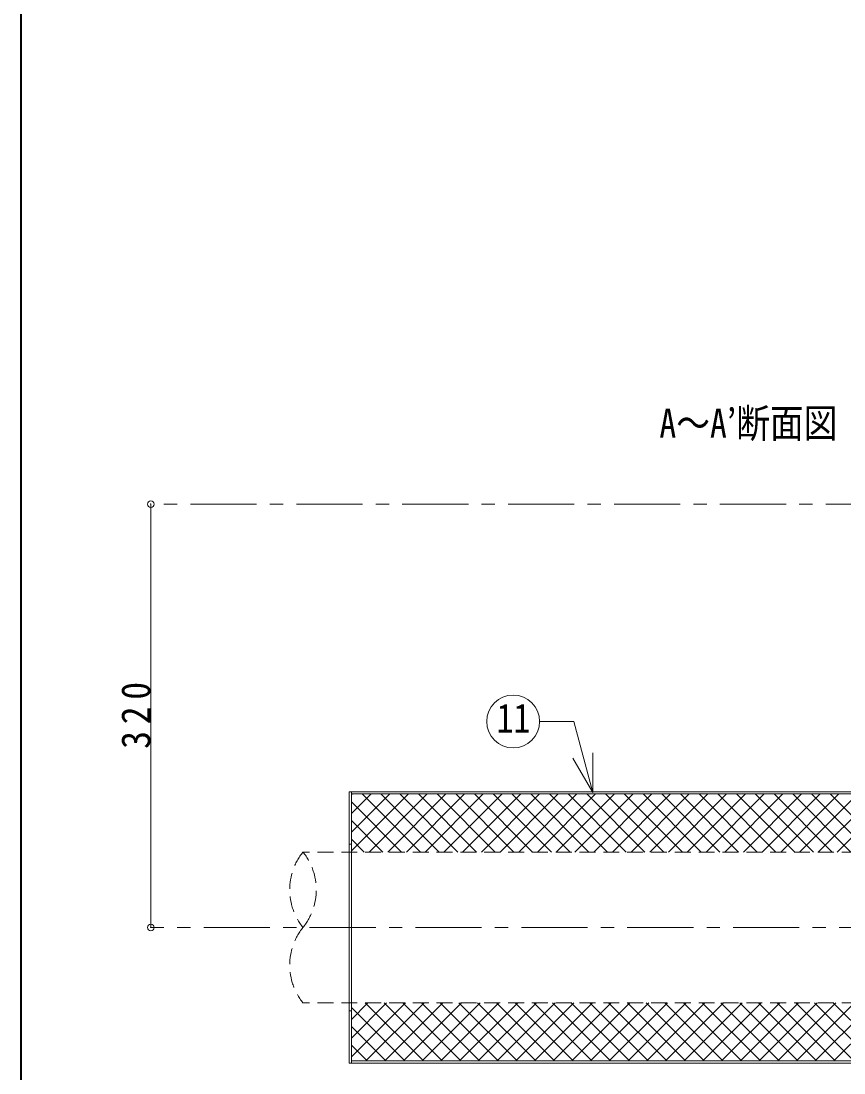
# Model space of a CAD drawing. Units: millimetres at full size, sheet at 1:10; details may follow other scales. Extents: x -2114 to 1936, y -1399 to 1411.
# Drawn here: x -2114 to -1492, y -569 to 227 of the extents above; entities that cross this region are included whole.
import ezdxf
from ezdxf.enums import TextEntityAlignment as Align

# ---------------------------------------------------------------- set-up
doc = ezdxf.new("R2010")
doc.units = ezdxf.units.MM
doc.header["$LTSCALE"] = 10
doc.header["$PDMODE"] = 32
doc.header["$PDSIZE"] = 5
doc.linetypes.add('CHAIN1', pattern=[8, 5, -1, 1, -1])
doc.linetypes.add('DASHED1', pattern=[1.8, 1.2, -0.6])
doc.layers.add('0-0_ﾚｲﾔ1', color=4, linetype='Continuous', lineweight=9)
doc.styles.add('ＭＳ ゴシック', font='')
doc.styles.get('ＭＳ ゴシック').set_extended_font_data('MS Gothic')

msp = doc.modelspace()

# ---------------------------------------------------------------- linework, layer by layer
at = {"layer": '0-0_ﾚｲﾔ1', "color": 1, "lineweight": 40}
msp.add_line((-2113.92, -1398.64), (-2113.92, 1411.36), dxfattribs=at)
at = {"layer": '0-0_ﾚｲﾔ1', "linetype": 'CHAIN1'}
for p, q in [((-1455.92, -138.64), (-2015.92, -138.64)), ((-1285.92, -458.64), (-2015.92, -458.64))]:
    msp.add_line(p, q, dxfattribs=at)
at = {"layer": '0-0_ﾚｲﾔ1'}
for p, q in [((-2015.92, -138.64), (-2015.92, -458.64)), ((-1864.32, -400.83), (-1821.23, -357.74)), ((-1864.32, -386.68), (-1835.37, -357.74)), ((-1864.32, -372.54), (-1849.52, -357.74)), ((-1864.32, -358.4), (-1863.66, -357.74)), ((-1856.15, -357.74), (-1812.25, -401.64)), ((-1850.99, -401.64), (-1807.09, -357.74)), ((-1842.01, -357.74), (-1798.11, -401.64)), ((-1836.85, -401.64), (-1792.95, -357.74)), ((-1827.87, -357.74), (-1783.97, -401.64)), ((-1822.71, -401.64), (-1778.81, -357.74)), ((-1813.73, -357.74), (-1769.83, -401.64)), ((-1808.56, -401.64), (-1764.66, -357.74)), ((-1799.59, -357.74), (-1755.69, -401.64)), ((-1794.42, -401.64), (-1750.52, -357.74)), ((-1785.44, -357.74), (-1741.54, -401.64)), ((-1780.28, -401.64), (-1736.38, -357.74)), ((-1771.3, -357.74), (-1727.4, -401.64)), ((-1766.14, -401.64), (-1722.24, -357.74)), ((-1757.16, -357.74), (-1713.26, -401.64)), ((-1751.99, -401.64), (-1708.09, -357.74)), ((-1743.02, -357.74), (-1699.12, -401.64)), ((-1737.85, -401.64), (-1693.95, -357.74)), ((-1728.87, -357.74), (-1684.97, -401.64)), ((-1723.71, -401.64), (-1679.81, -357.74)), ((-1714.73, -357.74), (-1670.83, -401.64)), ((-1709.57, -401.64), (-1665.67, -357.74)), ((-1700.59, -357.74), (-1656.69, -401.64)), ((-1695.43, -401.64), (-1651.53, -357.74)), ((-1686.45, -357.74), (-1642.55, -401.64)), ((-1681.28, -401.64), (-1637.38, -357.74)), ((-1672.31, -357.74), (-1628.41, -401.64)), ((-1667.14, -401.64), (-1623.24, -357.74)), ((-1658.16, -357.74), (-1614.26, -401.64)), ((-1653, -401.64), (-1609.1, -357.74)), ((-1644.02, -357.74), (-1600.12, -401.64)), ((-1638.86, -401.64), (-1594.96, -357.74)), ((-1629.88, -357.74), (-1585.98, -401.64)), ((-1624.72, -401.64), (-1580.82, -357.74)), ((-1615.74, -357.74), (-1571.84, -401.64)), ((-1610.57, -401.64), (-1566.67, -357.74)), ((-1601.6, -357.74), (-1557.7, -401.64)), ((-1596.43, -401.64), (-1552.53, -357.74)), ((-1587.45, -357.74), (-1543.55, -401.64)), ((-1582.29, -401.64), (-1538.39, -357.74)), ((-1573.31, -357.74), (-1529.41, -401.64)), ((-1568.15, -401.64), (-1524.25, -357.74)), ((-1559.17, -357.74), (-1515.27, -401.64)), ((-1554.01, -401.64), (-1510.11, -357.74)), ((-1545.03, -357.74), (-1501.13, -401.64)), ((-1539.86, -401.64), (-1495.96, -357.74)), ((-1530.88, -357.74), (-1486.98, -401.64)), ((-1525.72, -401.64), (-1481.82, -357.74)), ((-1516.74, -357.74), (-1472.84, -401.64)), ((-1511.58, -401.64), (-1467.68, -357.74)), ((-1502.6, -357.74), (-1458.7, -401.64)), ((-1497.44, -401.64), (-1453.54, -357.74)), ((-1864.32, -363.71), (-1826.4, -401.64)), ((-1864.32, -377.85), (-1840.54, -401.64)), ((-1865.92, -521.64), (-1865.92, -395.64)), ((-1864.32, -391.99), (-1854.68, -401.64)), ((-1864.32, -521.64), (-1864.32, -395.64)), ((-1864.32, -556.39), (-1823.57, -515.64)), ((-1864.32, -542.25), (-1837.71, -515.64)), ((-1864.32, -528.11), (-1851.85, -515.64)), ((-1853.82, -515.64), (-1809.92, -559.54)), ((-1853.33, -559.54), (-1809.43, -515.64)), ((-1839.68, -515.64), (-1795.78, -559.54)), ((-1839.18, -559.54), (-1795.28, -515.64)), ((-1825.53, -515.64), (-1781.63, -559.54)), ((-1825.04, -559.54), (-1781.14, -515.64)), ((-1811.39, -515.64), (-1767.49, -559.54)), ((-1810.9, -559.54), (-1767, -515.64)), ((-1797.25, -515.64), (-1753.35, -559.54)), ((-1796.76, -559.54), (-1752.86, -515.64)), ((-1783.11, -515.64), (-1739.21, -559.54)), ((-1782.62, -559.54), (-1738.72, -515.64)), ((-1768.96, -515.64), (-1725.06, -559.54)), ((-1768.47, -559.54), (-1724.57, -515.64)), ((-1754.82, -515.64), (-1710.92, -559.54)), ((-1754.33, -559.54), (-1710.43, -515.64)), ((-1740.68, -515.64), (-1696.78, -559.54)), ((-1740.19, -559.54), (-1696.29, -515.64)), ((-1726.54, -515.64), (-1682.64, -559.54)), ((-1726.05, -559.54), (-1682.15, -515.64)), ((-1712.4, -515.64), (-1668.5, -559.54)), ((-1711.91, -559.54), (-1668.01, -515.64)), ((-1698.25, -515.64), (-1654.35, -559.54)), ((-1697.76, -559.54), (-1653.86, -515.64)), ((-1684.11, -515.64), (-1640.21, -559.54)), ((-1683.62, -559.54), (-1639.72, -515.64)), ((-1669.97, -515.64), (-1626.07, -559.54)), ((-1669.48, -559.54), (-1625.58, -515.64)), ((-1655.83, -515.64), (-1611.93, -559.54)), ((-1655.34, -559.54), (-1611.44, -515.64)), ((-1641.69, -515.64), (-1597.79, -559.54)), ((-1641.19, -559.54), (-1597.29, -515.64)), ((-1627.54, -515.64), (-1583.64, -559.54)), ((-1627.05, -559.54), (-1583.15, -515.64)), ((-1613.4, -515.64), (-1569.5, -559.54)), ((-1612.91, -559.54), (-1569.01, -515.64)), ((-1599.26, -515.64), (-1555.36, -559.54)), ((-1598.77, -559.54), (-1554.87, -515.64)), ((-1585.12, -515.64), (-1541.22, -559.54)), ((-1584.63, -559.54), (-1540.73, -515.64)), ((-1570.97, -515.64), (-1527.07, -559.54)), ((-1570.48, -559.54), (-1526.58, -515.64)), ((-1556.83, -515.64), (-1512.93, -559.54)), ((-1556.34, -559.54), (-1512.44, -515.64)), ((-1542.69, -515.64), (-1498.79, -559.54)), ((-1542.2, -559.54), (-1498.3, -515.64)), ((-1528.55, -515.64), (-1484.65, -559.54)), ((-1528.06, -559.54), (-1484.16, -515.64)), ((-1514.41, -515.64), (-1470.51, -559.54)), ((-1513.92, -559.54), (-1470.02, -515.64)), ((-1500.26, -515.64), (-1456.36, -559.54)), ((-1499.77, -559.54), (-1455.87, -515.64)), ((-1864.32, -519.27), (-1824.06, -559.54)), ((-1864.32, -533.42), (-1838.2, -559.54)), ((-1864.32, -547.56), (-1852.34, -559.54))]:
    msp.add_line(p, q, dxfattribs=at)
at = {"layer": '0-0_ﾚｲﾔ1', "color": 7, "lineweight": 18}
for p, q in [((-1682, -356.72), (-1697, -330.74)), ((-1682, -356.72), (-1682, -326.72)), ((-1365.92, -356.14), (-1865.92, -356.14)), ((-1865.92, -356.14), (-1865.92, -395.64)), ((-1365.92, -357.74), (-1864.32, -357.74)), ((-1864.32, -521.64), (-1865.92, -521.64)), ((-1865.92, -521.64), (-1865.92, -561.14)), ((-1864.32, -521.64), (-1864.32, -561.14)), ((-1365.92, -561.14), (-1865.92, -561.14)), ((-1365.92, -559.54), (-1864.32, -559.54))]:
    msp.add_line(p, q, dxfattribs=at)
at = {"layer": '0-0_ﾚｲﾔ1', "linetype": 'DASHED1'}
for p, q in [((-1355.92, -401.64), (-1900.92, -401.64)), ((-1355.92, -515.64), (-1900.92, -515.64))]:
    msp.add_line(p, q, dxfattribs=at)
at = {"layer": '0-0_ﾚｲﾔ1', "color": 7, "lineweight": 18}
for points in [[(-1682, -356.72), (-1696.4, -302.98), (-1722.11, -302.98)], [(-1864.32, -356.14), (-1864.32, -395.64), (-1865.92, -395.64)]]:
    msp.add_lwpolyline(points, dxfattribs=at)
msp.add_circle((-1742.11, -302.98), 20, dxfattribs=at)
at = {"layer": '0-0_ﾚｲﾔ1', "linetype": 'DASHED1'}
for centre, start, end in [((-1865.31, -430.14), 141.33038, 218.66962), ((-1936.53, -430.14), 321.33038, 38.66962), ((-1865.31, -487.14), 141.33038, 218.66962)]:
    msp.add_arc(centre, 45.61, start, end, dxfattribs=at)
at = {"layer": '0-0_ﾚｲﾔ1'}
for p in [(-2015.92, -138.64), (-2015.92, -458.64)]:
    msp.add_point(p, dxfattribs=at)

# ---------------------------------------------------------------- texts
at = {"layer": '0-0_ﾚｲﾔ1', "color": 7, "style": 'ＭＳ ゴシック', "width": 0.85}
for s, p in [('A～A’断面図', (-1631.64, -95.06)), ('11', (-1754.61, -317.98))]:
    msp.add_text(s, height=21.99, dxfattribs=at).set_placement(p, align=Align.BOTTOM_LEFT)
at = {"layer": '0-0_ﾚｲﾔ1', "color": 7, "insert": (-2015.92, -323.64), "char_height": 21.99, "attachment_point": 7, "rotation": 90, "style": 'ＭＳ ゴシック'}
msp.add_mtext('\\T1.38;\\W0.9;320', dxfattribs=at)

doc.saveas('drawing.dxf')
